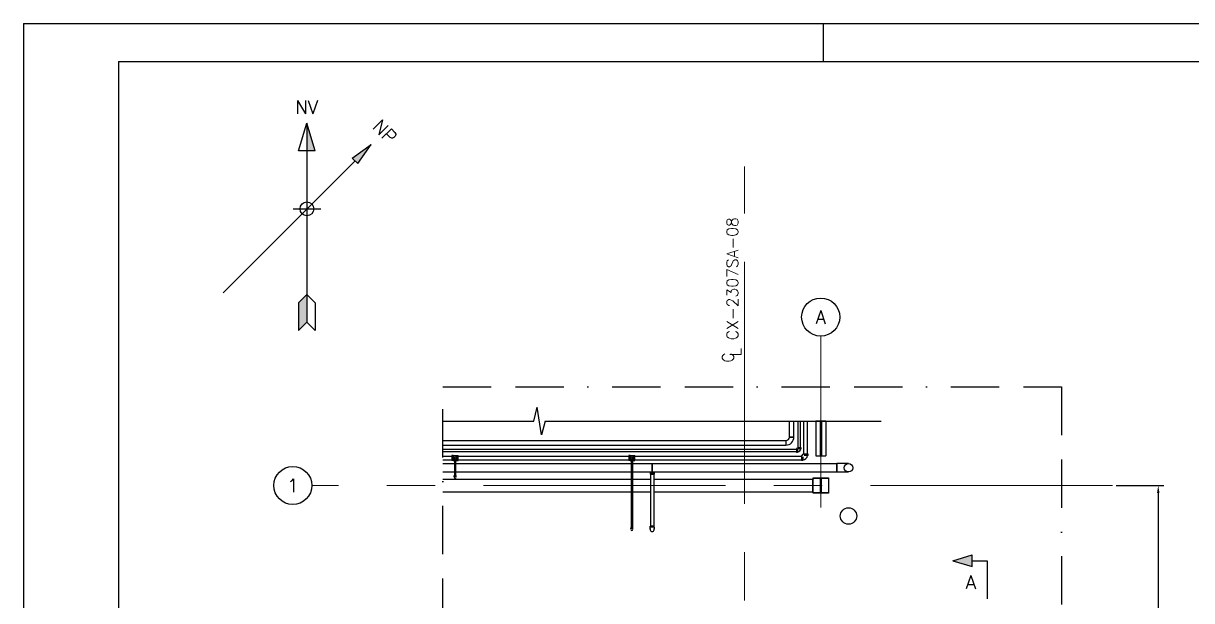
# Model space of a CAD drawing. Header units: metres. Extents: x 0 to 63075, y 0 to 44550.
# Drawn here: x 0 to 23003, y 33185 to 44550 of the extents above; entities that cross this region are included whole.
import ezdxf
from ezdxf.enums import TextEntityAlignment as Align

# ---------------------------------------------------------------- set-up
doc = ezdxf.new("R2010")
doc.units = ezdxf.units.M
doc.header["$LTSCALE"] = 75
for name, pattern in [('BORDER', [44.45, 12.7, -6.35, 12.7, -6.35, 0, -6.35]), ('CENTER2', [28.575, 19.05, -3.175, 3.175, -3.175]), ('CENTERX2', [101.6, 63.5, -12.7, 12.7, -12.7])]:
    doc.linetypes.add(name, pattern=pattern)
for name, color, linetype in [('FRL2', 2, 'Continuous'), ('FRL6', 6, 'Continuous'), ('FRL7', 7, 'Continuous'), ('FRR120', 5, 'Continuous'), ('FRR140', 5, 'Continuous'), ('FRR175', 1, 'Continuous'), ('FRR80', 3, 'Continuous'), ('GSB', 7, 'Continuous'), ('SC1', 7, 'CENTER2'), ('SDM', 7, 'Continuous'), ('SL1', 8, 'Continuous'), ('SLM', 1, 'BORDER'), ('SR120', 3, 'Continuous')]:
    doc.layers.add(name, color=color, linetype=linetype)
doc.styles.add('R100', font='simplex.shx', dxfattribs={"height": 2.5})
doc.styles.add('R120', font='simplex.shx', dxfattribs={"height": 3})
doc.styles.add('R140', font='simplex.shx', dxfattribs={"height": 3.5})
doc.styles.add('R80', font='simplex.shx', dxfattribs={"height": 2})
doc.styles.add('ROMANS', font='ROMANS.SHX')
doc.styles.add('SIMPLEX', font='simplex_.ttf')
doc.dimstyles.new('75___1-75', dxfattribs={"dimscale": 75, "dimtxt": 2.5, "dimasz": 2, "dimexe": 1.5, "dimexo": 1, "dimgap": 0.5, "dimtad": 1, "dimdec": 0, "dimzin": 12, "dimtxsty": 'ROMANS', "dimcen": 0, "dimclrd": 256, "dimclre": 256, "dimclrt": 3, "dimazin": 3, "dimtfac": 1, "dimtdec": 0, "dimtmove": 0, "dimatfit": 0, "dimfxl": 1, "dimlwd": -1, "dimlwe": -1, "dimarcsym": 0})

# ---------------------------------------------------------------- blocks, each defined once
blk = doc.blocks.new('A1')
at = {"layer": 'FRL2'}
blk.add_line((210, 594), (210, 584), dxfattribs=at)
at = {"layer": 'FRL6', "linetype": 'Continuous'}
for q in [(25, 10), (831, 584)]:
    blk.add_line((25, 584), q, dxfattribs=at)
at = {"layer": 'FRL7', "linetype": 'Continuous'}
for q in [(0, 0), (841, 594)]:
    blk.add_line((0, 594), q, dxfattribs=at)
at = {"layer": 'FRR120', "style": 'R120'}
for tag, p in [('FASE_DO_PROJETO', (659, 46.29)), ('ÁREA_E/OU_SUBÁREA', (659, 40.79)), ('TÍTULO_DO_DESENHO', (659, 35.29)), ('SUBTÍTULO_1_DO_DESENHO', (659, 29.79)), ('SUBTÍTULO_2_DO_DESENHO', (659, 24.29))]:
    blk.add_attdef(tag, p, '', height=3, dxfattribs=at)
at = {"layer": 'FRR140', "style": 'R140', "width": 0.91}
for tag, p in [('ESCALA', (671, 14.35)), ('REVISÃO', (823.5, 14.68))]:
    blk.add_attdef(tag, text='', height=3.5, dxfattribs=at).set_placement(p, align=Align.MIDDLE)
for tag, p in [('NÚMERO_DA_CONTRATADA', (687.72, 12.6)), ('NUMERO_VALE', (752.89, 12.6))]:
    blk.add_attdef(tag, p, '', height=3.5, dxfattribs=at)
at = {"layer": 'FRR175', "style": 'R120'}
for tag, p in [('CLASSIFICAÇÃO', (811.83, 67.73)), ('PROJETO', (716.31, 53.59)), ('N_PROJ_SE', (793.5, 53.59)), ('N_CONTRATO', (796.97, 47.3))]:
    blk.add_attdef(tag, text='', height=3, dxfattribs=at).set_placement(p, align=Align.MIDDLE_CENTER)
at = {"layer": 'FRR80', "style": 'R80'}
for tag, p in [('8A_REV', (476, 77.07)), ('EMIS.', (486, 77.07)), ('PROJ.', (585, 77.07)), ('DES.', (597, 77.07)), ('VER.', (609, 77.07)), ('APR.', (621, 77.07)), ('AUT.', (633.01, 77.07)), ('7A_REV', (476, 71.37)), ('EMIS.', (486, 71.37)), ('PROJ.', (585, 71.37)), ('DES.', (597, 71.37)), ('VER.', (609, 71.37)), ('APR.', (621, 71.37)), ('AUT.', (633.01, 71.37)), ('6A_REV', (476, 65.67)), ('EMIS.', (486, 65.67)), ('PROJ.', (585, 65.67)), ('DES.', (597, 65.67)), ('VER.', (609, 65.67)), ('APR.', (621, 65.67)), ('AUT.', (633.01, 65.67)), ('5A_REV', (476, 59.97)), ('EMIS.', (486, 59.97)), ('PROJ.', (585, 59.97)), ('DES.', (597, 59.97)), ('VER.', (609, 59.97)), ('APR.', (621, 59.97)), ('AUT.', (633.01, 59.97)), ('4A_REV', (476, 54.27)), ('EMIS.', (486, 54.27)), ('PROJ.', (585, 54.27)), ('DES.', (597, 54.27)), ('VER.', (609, 54.27)), ('APR.', (621, 54.27)), ('AUT.', (633.01, 54.27)), ('3A_REV', (476, 48.57)), ('EMIS.', (486, 48.57)), ('PROJ.', (585, 48.57)), ('DES.', (597, 48.57)), ('VER.', (609, 48.57)), ('APR.', (621, 48.57)), ('AUT.', (633.01, 48.57)), ('2A_REV', (476, 42.87)), ('EMIS.', (486, 42.87)), ('PROJ.', (585, 42.87)), ('DES.', (597, 42.87)), ('VER.', (609, 42.87)), ('APR.', (621, 42.87)), ('AUT.', (633.01, 42.87)), ('1a_REV', (476, 37.17)), ('EMIS.', (486, 37.17)), ('PROJ.', (585, 37.17)), ('DES.', (597, 37.17)), ('VER.', (609, 37.17)), ('APR.', (621, 37.17)), ('AUT.', (633.01, 37.17))]:
    blk.add_attdef(tag, text='', height=2, dxfattribs=at).set_placement(p, align=Align.MIDDLE)
for p in [(492.61, 76.08), (492.61, 70.38), (492.61, 64.68), (492.61, 58.98), (492.61, 53.28), (492.61, 47.58), (492.61, 41.88), (492.61, 36.18)]:
    blk.add_attdef('DESCRIÇÃO_DA_REVISÃO', p, '', height=2, dxfattribs=at)
at = {"layer": 'FRR80', "style": 'R80', "width": 0.85}
for p in [(648, 77.07), (648, 71.37), (648, 65.67), (648, 59.97), (648, 54.27), (648, 48.57), (648, 42.87), (648, 37.17)]:
    blk.add_attdef('DATA', text='', height=2, dxfattribs=at).set_placement(p, align=Align.MIDDLE)
blk = doc.blocks.new('A$Ca548c4ee')
at = {"layer": 'SDM'}
for p, q in [((1791, 14052), (1860, 14325)), ((1944, 13779), (1860, 14325)), ((0, 14052), (1791, 14052)), ((2013, 14052), (1944, 13779)), ((2013, 14052), (8628, 14052))]:
    blk.add_line(p, q, dxfattribs=at)
at = {"layer": 'SL1'}
for p, q in [((6825, 14052), (6914, 14052)), ((6825, 13738), (6825, 14052)), ((6914, 13738), (6914, 14052)), ((6995, 14052), (7043, 14052)), ((6995, 13528), (6995, 14052)), ((7043, 13528), (7043, 14052)), ((7103, 14052), (7176, 14052)), ((7103, 14052), (7103, 13399)), ((7176, 14052), (7176, 13399)), ((7544, 14052), (7341, 14052)), ((7341, 14052), (7341, 13370)), ((7429, 14052), (7429, 13614)), ((7429, 14052), (7429, 13384)), ((7456, 14052), (7456, 13614)), ((7456, 14052), (7456, 13384)), ((7544, 14052), (7544, 13370)), ((0, 13668), (6755, 13668)), ((0, 13580), (6755, 13580)), ((6755, 13668), (6755, 13580)), ((6755, 13668), (6755, 13624)), ((6755, 13624), (6755, 13580)), ((6825, 13738), (6914, 13738)), ((6869, 13738), (6825, 13738)), ((6914, 13738), (6869, 13738)), ((0, 13498), (6965, 13498)), ((0, 13450), (6965, 13450)), ((0, 13360), (179, 13360)), ((179, 13375), (179, 13324)), ((206, 13375), (179, 13375)), ((206, 13375), (206, 13324)), ((206, 13324), (206, 13372)), ((206, 13372), (276, 13372)), ((276, 13324), (276, 13375)), ((276, 13375), (303, 13375)), ((303, 13324), (303, 13375)), ((303, 13360), (3659, 13360)), ((3659, 13375), (3659, 13324)), ((3686, 13375), (3659, 13375)), ((3686, 13375), (3686, 13324)), ((3686, 13324), (3686, 13372)), ((3686, 13372), (3756, 13372)), ((3756, 13324), (3756, 13375)), ((3756, 13375), (3783, 13375)), ((3783, 13324), (3783, 13375)), ((3783, 13360), (7064, 13360)), ((6965, 13512), (6965, 13436)), ((6976, 13512), (6965, 13512)), ((6986, 13436), (6965, 13436)), ((7057, 13528), (6981, 13528)), ((6981, 13517), (6981, 13528)), ((6986, 13496), (6986, 13436)), ((7057, 13507), (6997, 13507)), ((7057, 13507), (7057, 13528)), ((7064, 13375), (7064, 13273)), ((7077, 13375), (7064, 13375)), ((7190, 13399), (7088, 13399)), ((7088, 13386), (7088, 13399)), ((7091, 13350), (7091, 13273)), ((7190, 13372), (7113, 13372)), ((7190, 13372), (7190, 13399)), ((7341, 13370), (7544, 13370)), ((0, 13287), (179, 13287)), ((0, 13218), (231, 13218)), ((179, 13324), (179, 13273)), ((206, 13273), (179, 13273)), ((206, 13276), (206, 13324)), ((206, 13324), (206, 13273)), ((206, 13276), (231, 13276)), ((222, 13308), (260, 13308)), ((222, 13308), (222, 13292)), ((222, 13292), (260, 13292)), ((225, 13308), (225, 13320)), ((231, 13292), (231, 12978)), ((252, 13292), (252, 12978)), ((252, 13276), (276, 13276)), ((252, 13218), (3710, 13218)), ((257, 13320), (257, 13308)), ((260, 13308), (260, 13292)), ((276, 13273), (276, 13324)), ((276, 13273), (303, 13273)), ((303, 13273), (303, 13324)), ((303, 13287), (3659, 13287)), ((3659, 13324), (3659, 13273)), ((3686, 13273), (3659, 13273)), ((3686, 13276), (3686, 13324)), ((3686, 13324), (3686, 13273)), ((3686, 13276), (3710, 13276)), ((3702, 13308), (3740, 13308)), ((3702, 13308), (3702, 13292)), ((3702, 13292), (3740, 13292)), ((3705, 13308), (3705, 13320)), ((3710, 13292), (3710, 11951)), ((3732, 13292), (3732, 11951)), ((3732, 13276), (3756, 13276)), ((3732, 13218), (4121, 13218)), ((3737, 13320), (3737, 13308)), ((3740, 13308), (3740, 13292)), ((3756, 13273), (3756, 13324)), ((3756, 13273), (3783, 13273)), ((3783, 13273), (3783, 13324)), ((3783, 13287), (7064, 13287)), ((4121, 13050), (4121, 13218)), ((4121, 13218), (4121, 13050)), ((4121, 13218), (7758, 13218)), ((7091, 13273), (7064, 13273)), ((7758, 13134), (7758, 13218)), ((7987, 13218), (7758, 13218)), ((7758, 13218), (7758, 13134)), ((7758, 13050), (7758, 13134)), ((7758, 13134), (7758, 13050)), ((0, 13050), (231, 13050)), ((0, 12909), (3710, 12909)), ((260, 12978), (222, 12978)), ((222, 12963), (222, 12978)), ((260, 12963), (222, 12963)), ((225, 12951), (225, 12963)), ((252, 13050), (3710, 13050)), ((257, 12963), (257, 12951)), ((260, 12963), (260, 12978)), ((3732, 13050), (4121, 13050)), ((3732, 12909), (4091, 12909)), ((4079, 13029), (4163, 13029)), ((4079, 13029), (4079, 13007)), ((4079, 13007), (4163, 13007)), ((4082, 13050), (4160, 13050)), ((4082, 13050), (4082, 13029)), ((4091, 13007), (4091, 11982)), ((4121, 13050), (7758, 13050)), ((4151, 13007), (4151, 11982)), ((4151, 12909), (7279, 12909)), ((4160, 13050), (4160, 13029)), ((4163, 13029), (4163, 13007)), ((7279, 12909), (7279, 12659)), ((7289, 12934), (7595, 12934)), ((7289, 12923), (7289, 12934)), ((7289, 12923), (7289, 12909)), ((7421, 12923), (7289, 12923)), ((7289, 12659), (7289, 12909)), ((7422, 12923), (7421, 12923)), ((7437, 12908), (7422, 12923)), ((7437, 12907), (7437, 12908)), ((7437, 12662), (7437, 12907)), ((7463, 12923), (7448, 12908)), ((7448, 12908), (7448, 12907)), ((7448, 12907), (7448, 12662)), ((7464, 12923), (7463, 12923)), ((7595, 12923), (7464, 12923)), ((7595, 12934), (7595, 12923)), ((7595, 12923), (7595, 12646)), ((7758, 13050), (7987, 13050)), ((0, 12659), (3710, 12659)), ((3732, 12659), (4091, 12659)), ((4151, 12659), (7279, 12659)), ((7279, 12796), (7289, 12796)), ((7279, 12788), (7289, 12788)), ((7279, 12780), (7289, 12780)), ((7289, 12772), (7279, 12772)), ((7289, 12646), (7289, 12659)), ((7422, 12646), (7437, 12661)), ((7437, 12661), (7437, 12662)), ((7448, 12662), (7448, 12661)), ((7448, 12661), (7463, 12646)), ((7289, 12646), (7421, 12646)), ((7289, 12635), (7289, 12646)), ((7595, 12635), (7289, 12635)), ((7421, 12646), (7422, 12646)), ((7463, 12646), (7464, 12646)), ((7464, 12646), (7595, 12646)), ((7595, 12646), (7595, 12635)), ((4163, 11982), (4079, 11982)), ((4079, 11960), (4079, 11982)), ((4163, 11960), (4163, 11982)), ((3740, 11951), (3702, 11951)), ((3702, 11935), (3702, 11951)), ((3740, 11935), (3702, 11935)), ((3705, 11923), (3705, 11935)), ((3737, 11935), (3737, 11923)), ((3740, 11935), (3740, 11951)), ((4163, 11960), (4079, 11960)), ((4082, 11923), (4082, 11960)), ((4160, 11960), (4160, 11923))]:
    blk.add_line(p, q, dxfattribs=at)
for centre, radius in [((7987, 13134), 84.1), ((7987, 12183), 162)]:
    blk.add_circle(centre, radius, dxfattribs=at)
for centre, radius, start, end in [((6755, 13738), 158, 270, 0), ((6755, 13738), 69.6, 270, 0), ((241, 13324), 19, 0, 213.5573), ((3721, 13324), 19, 0, 213.5573), ((6965, 13528), 19.6, 303.1077, 326.8923), ((6965, 13528), 88.6, 283.4561, 346.5439), ((7064, 13399), 27.1, 298.0262, 331.9738), ((7064, 13399), 122, 282.7407, 347.2593), ((241, 13324), 19, 326.4427, 0), ((3721, 13324), 19.1, 326.4427, 0), ((241, 12947), 19, 146.4427, 33.5573), ((7421, 12907), 16, 359.998, 90), ((7464, 12907), 16, 90, 179.998), ((7421, 12662), 16, 270, 359.998), ((7464, 12662), 16, 179.998, 270), ((3721, 11919), 19, 146.4427, 33.5573), ((4121, 11919), 42, 157.5888, 22.4112)]:
    blk.add_arc(centre, radius, start, end, dxfattribs=at)
at = {"layer": 'SLM'}
blk.add_lwpolyline([(0, 14724), (12183, 14724), (12183, 0), (0, 0)], close=True, dxfattribs=at)
blk = doc.blocks.new('Norte_Verd')
at = {"layer": 'GSB'}
for points in [[(0, 0), (0, -7.26), (2.16, -7.26)], [(0, -45), (-2.18, -47.17), (-2.18, -54.41), (0, -52.24)]]:
    blk.add_hatch(color=2, dxfattribs=at).paths.add_polyline_path(points)
at = {"layer": 'GSB', "color": 4}
for p, q in [((-2.19, -7.25), (0, 0)), ((0, 0), (0, -52.24)), ((2.16, -7.26), (0, 0)), ((2.16, -7.26), (-2.19, -7.25)), ((0, -45), (-2.18, -47.17)), ((0, -45), (2.18, -47.17)), ((-2.18, -47.17), (-2.18, -54.41)), ((2.18, -47.17), (2.18, -54.41)), ((0, -52.24), (-2.18, -54.41)), ((0, -52.24), (2.18, -54.41))]:
    blk.add_line(p, q, dxfattribs=at)
at = {"layer": 'GSB'}
blk.add_line((-3.63, -22.51), (3.66, -22.51), dxfattribs=at)
at = {"layer": 'GSB', "color": 4}
blk.add_circle((0, -22.5), 1.81, dxfattribs=at)
at = {"layer": 'GSB', "color": 4, "style": 'R140'}
blk.add_text('NV', height=3.5, rotation=360, dxfattribs=at).set_placement((-3.1, 2.48))
blk = doc.blocks.new('Nort_Proj')
at = {"layer": 'GSB'}
blk.add_hatch(color=4, dxfattribs=at).paths.add_polyline_path([(-1.01, -6), (1.01, -6), (0, 0)])
at = {"layer": 'GSB', "color": 4}
for p, q in [((-1.01, -6), (0, 0)), ((1.01, -6), (0, 0)), ((-1.01, -6), (1.01, -6)), ((0, -6), (0, -55))]:
    blk.add_line(p, q, dxfattribs=at)
at = {"layer": 'GSB', "color": 4, "style": 'SIMPLEX'}
blk.add_text('NP', height=3.5, rotation=360, dxfattribs=at).set_placement((-3.1, 3.19))
blk = doc.blocks.new('INDICACAO_EIXO')
at = {"layer": 'GSB', "color": 3}
blk.add_circle((0, 0), 5, dxfattribs=at)
blk = doc.blocks.new('*D15')
at = {"layer": 'Defpoints', "color": 0, "transparency": 16777216}
for p in [(21443, 35452), (21443, 28153), (22345, 28153)]:
    blk.add_point(p, dxfattribs=at)
at = {"layer": 'SDM', "transparency": 16777216}
for p, q in [((21518, 35452), (22458, 35452)), ((22345, 35302), (22345, 28303)), ((21518, 28153), (22458, 28153))]:
    blk.add_line(p, q, dxfattribs=at)
for points in [[(22320, 35302), (22370, 35302), (22345, 35452)], [(22320, 28303), (22370, 28303), (22345, 28153)]]:
    blk.add_solid(points, dxfattribs=at)
at = {"layer": 'SDM', "color": 3, "transparency": 16777216, "insert": (22214, 31802), "char_height": 187.5, "attachment_point": 5, "rotation": 90, "style": 'ROMANS'}
blk.add_mtext('7300', dxfattribs=at)
blk = doc.blocks.new('SIMB_CORTE_2')
at = {"layer": 'GSB'}
blk.add_hatch(color=2, dxfattribs=at).paths.add_polyline_path([(1.5, -4), (-1.5, -4), (0, -9)])
at = {"layer": 'GSB', "color": 1}
for p, q in [((0, -4), (0, 0)), ((0, 0), (10, 0)), ((0, -9), (-1.5, -4)), ((1.5, -4), (-1.5, -4)), ((0, -9), (1.5, -4))]:
    blk.add_line(p, q, dxfattribs=at)
at = {"layer": 'GSB', "color": 3, "style": 'R100'}
blk.add_attdef('XXXX', (-0.6, 1.57), '', height=2.5, dxfattribs=at)
at = {"layer": 'GSB', "color": 4, "style": 'R140'}
blk.add_attdef('A', text='', height=3.5, dxfattribs=at).set_placement((5.64, -4.29), align=Align.MIDDLE)

msp = doc.modelspace()

# ---------------------------------------------------------------- linework, layer by layer
at = {"layer": 'SC1', "color": 7, "linetype": 'CENTERX2', "lineweight": 9}
for p, q in [((14201.6, 27472.7), (14201.6, 41728.9)), ((21442.6, 35452.4), (5680.4, 35452.4))]:
    msp.add_line(p, q, dxfattribs=at)
at = {"layer": 'SC1', "color": 7, "linetype": 'Continuous', "lineweight": 9}
msp.add_line((15699.8, 35017.1), (15699.8, 38392.7), dxfattribs=at)

# ---------------------------------------------------------------- block references
at = {"xscale": 74.99999999999915, "yscale": 74.99999999999915, "zscale": 74.99999999999915}
msp.add_blockref('A1', (0, 0), dxfattribs=at)
at = {"layer": 'GSB', "xscale": 74.99999999999915, "yscale": 74.99999999999915, "zscale": 74.99999999999915}
msp.add_blockref('Norte_Verd', (5583.2, 42585.5), dxfattribs=at)
at = {"layer": 'GSB', "xscale": 74.99999999999913, "yscale": 74.99999999999913, "zscale": 74.99999999999913, "rotation": 315}
msp.add_blockref('Nort_Proj', (6848.5, 42162.8), dxfattribs=at)
at = {"layer": 'GSB'}
ref = msp.add_blockref('INDICACAO_EIXO', (15699.4, 38767.7), dxfattribs=dict(at, xscale=74.99999999999915, yscale=74.99999999999915, zscale=74.99999999999915))
ref.add_attrib('EIXO', 'A', dxfattribs={"color": 4, "height": 262.5, "style": 'R140'}).set_placement((15699.4, 38767.7), align=Align.MIDDLE_CENTER)
ref = msp.add_blockref('INDICACAO_EIXO', (5305.4, 35452.4), dxfattribs=dict(at, xscale=74.99999999999915, yscale=74.99999999999915, zscale=74.99999999999915))
ref.add_attrib('EIXO', '1', dxfattribs={"color": 4, "height": 262.5, "style": 'R140'}).set_placement((5305.4, 35452.4), align=Align.MIDDLE_CENTER)
ref = msp.add_blockref('SIMB_CORTE_2', (18978.5, 33971.4), dxfattribs=dict(at, xscale=74.99999999999915, yscale=74.99999999999915, zscale=74.99999999999915, rotation=270))
ref.add_attrib('A', 'A', dxfattribs={"color": 4, "height": 262.5, "style": 'R140'}).set_placement((18656.5, 33548.6), align=Align.MIDDLE)
at = {"layer": 'SDM'}
msp.add_blockref('A$Ca548c4ee', (8259.5, 22668.4), dxfattribs=at)

# ---------------------------------------------------------------- texts
at = {"layer": 'SR120', "style": 'R80'}
msp.add_text('  CX-2307SA-08', height=225, rotation=90, dxfattribs=at).set_placement((14073.8, 38004.4))
for s, p in [('C', (13760.9, 37869.2)), ('L', (13909.3, 37992.8))]:
    msp.add_text(s, height=225, rotation=90, dxfattribs=at).set_placement(p, align=Align.TOP_LEFT)

# ---------------------------------------------------------------- dimensions: what is measured, and where the dimension line sits
at = {"layer": 'SDM'}
dim = msp.add_linear_dim(base=(22345.4, 28152.6), p1=(21442.6, 35452.4), p2=(21442.6, 28152.6), angle=90, dimstyle='75___1-75', dxfattribs=at)
dim.commit()
dim.dimension.update_dxf_attribs({"geometry": '*D15', "text_midpoint": (22214.2, 31802.5)})

doc.saveas('drawing.dxf')
